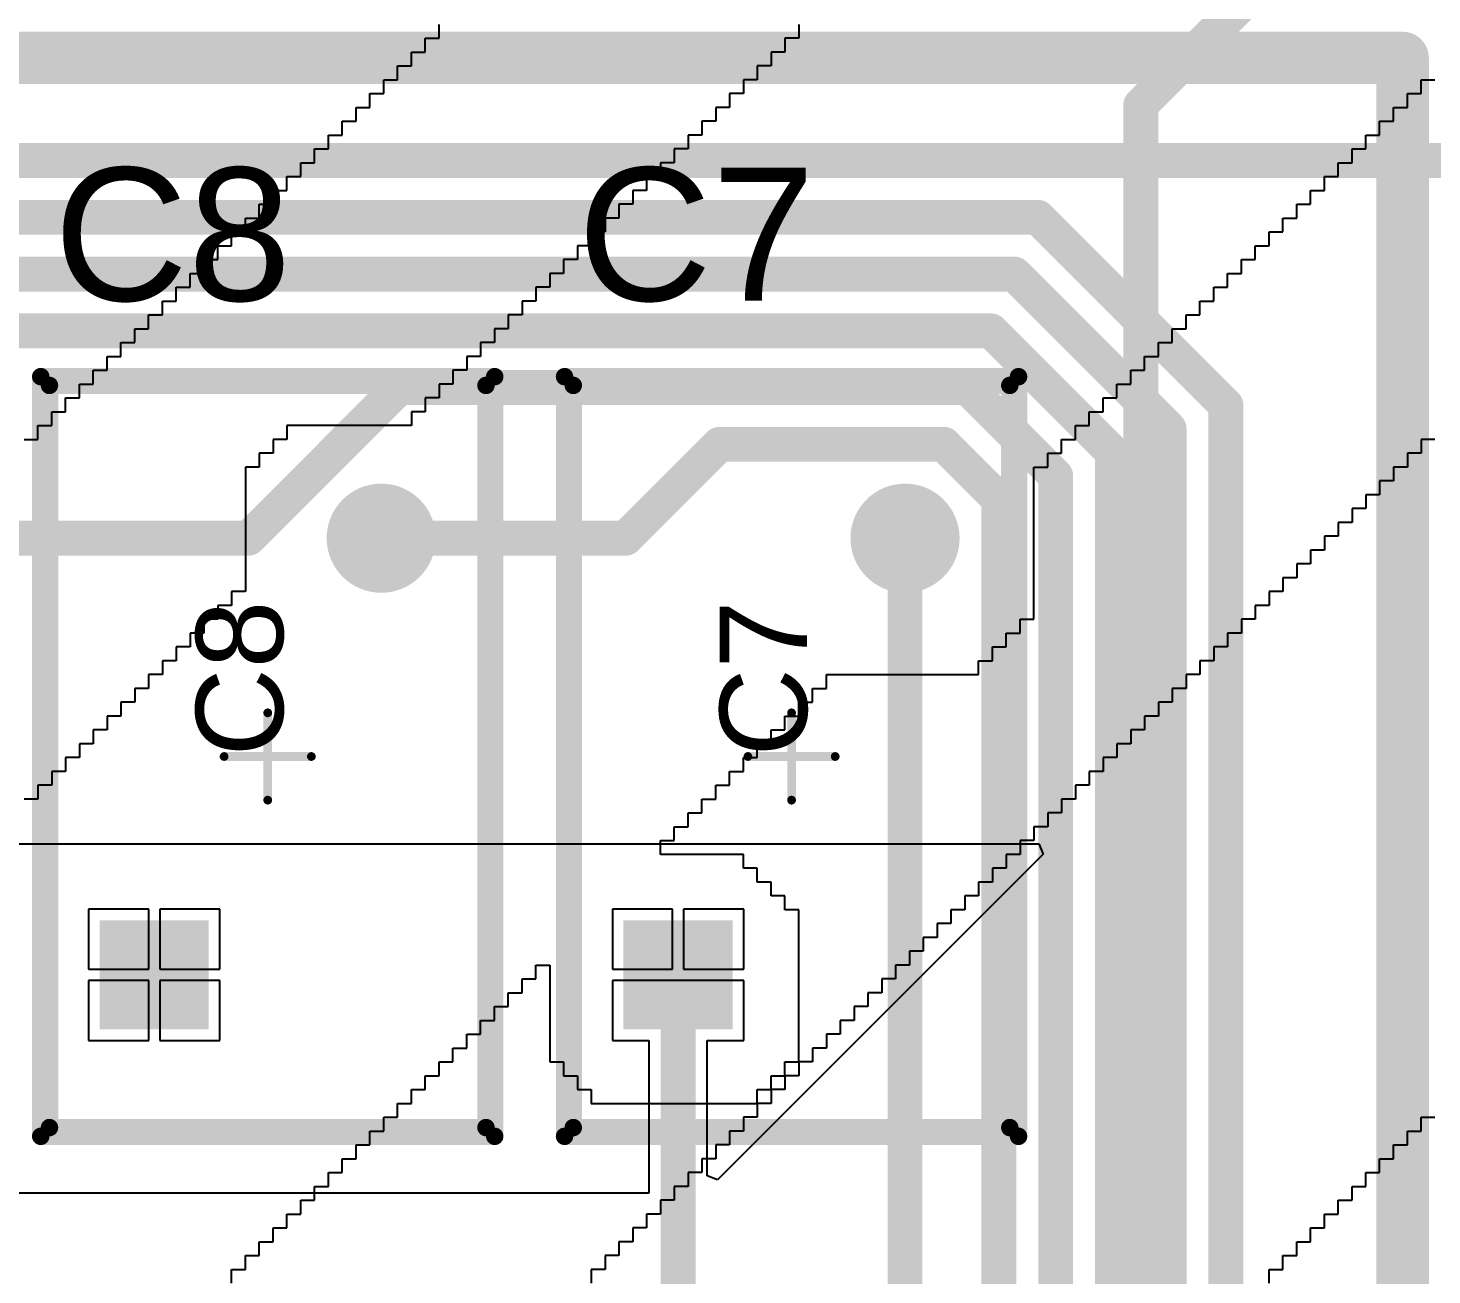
# Model space of a CAD drawing. Header units: inches. Extents: x 1.37 to 7.44, y 1.69 to 5.2.
# Drawn here: x 5.01 to 5.643, y 3.743 to 4.305 of the extents above; entities that cross this region are included whole.
import ezdxf

# ---------------------------------------------------------------- set-up
doc = ezdxf.new("R2010")
doc.units = ezdxf.units.IN
doc.header["$MEASUREMENT"] = 0
for name, color, linetype in [('Bottom Layer', 5, 'Continuous'), ('Bottom Overlay', 54, 'Continuous'), ('Bottom Solder', 6, 'Continuous'), ('Multi-Layer', 9, 'Continuous'), ('Pad Holes', 156, 'Continuous'), ('Top 3D Body', 56, 'Continuous'), ('Top Assembly', 56, 'Continuous'), ('Top Component Center', 56, 'Continuous'), ('Top Courtyard', 56, 'Continuous'), ('Top Layer', 1, 'Continuous'), ('Top Overlay', 2, 'Continuous'), ('Top Solder', 216, 'Continuous')]:
    doc.layers.add(name, color=color, linetype=linetype)
doc.styles.add('Arial', font='', dxfattribs={"height": 0.2})
doc.styles.get('Arial').set_extended_font_data('Arial')

# ---------------------------------------------------------------- blocks, each defined once
blk = doc.blocks.new('FP_F471K33Y5RP6UK5R_MFG_59')
at = {"layer": 'Bottom Layer'}
blk.add_hatch(color=5, dxfattribs=at).paths.add_polyline_path([(-0.12303, 0.07579), (-0.07382, 0.07579), (-0.07382, 0.02657), (-0.12303, 0.02657)])
h = blk.add_hatch(color=5, dxfattribs=at)
edge = h.paths.add_edge_path()
edge.add_arc((0.09843, -0.05118), 0.02461, 0, 360)
at = {"layer": 'Bottom Solder'}
blk.add_hatch(color=6, dxfattribs=at).paths.add_polyline_path([(-0.12303, 0.07579), (-0.07382, 0.07579), (-0.07382, 0.02657), (-0.12303, 0.02657)])
h = blk.add_hatch(color=6, dxfattribs=at)
edge = h.paths.add_edge_path()
edge.add_arc((0.09843, -0.05118), 0.02461, 0, 360)
at = {"layer": 'Multi-Layer'}
blk.add_hatch(color=9, dxfattribs=at).paths.add_polyline_path([(-0.12303, 0.07579), (-0.07382, 0.07579), (-0.07382, 0.02657), (-0.12303, 0.02657)])
h = blk.add_hatch(color=9, dxfattribs=at)
edge = h.paths.add_edge_path()
edge.add_arc((0.09843, -0.05118), 0.02461, 0, 360)
at = {"layer": 'Pad Holes'}
h = blk.add_hatch(color=7, dxfattribs=at)
edge = h.paths.add_edge_path()
edge.add_arc((-0.09843, 0.05118), 0.01476, 0, 360)
h = blk.add_hatch(color=7, dxfattribs=at)
edge = h.paths.add_edge_path()
edge.add_arc((0.09843, -0.05118), 0.01476, 0, 360)
at = {"layer": 'Top Layer'}
blk.add_hatch(color=1, dxfattribs=at).paths.add_polyline_path([(-0.12303, 0.07579), (-0.07382, 0.07579), (-0.07382, 0.02657), (-0.12303, 0.02657)])
h = blk.add_hatch(color=1, dxfattribs=at)
edge = h.paths.add_edge_path()
edge.add_arc((0.09843, -0.05118), 0.02461, 0, 360)
at = {"layer": 'Top Solder'}
blk.add_hatch(color=216, dxfattribs=at).paths.add_polyline_path([(-0.12303, 0.07579), (-0.07382, 0.07579), (-0.07382, 0.02657), (-0.12303, 0.02657)])
h = blk.add_hatch(color=216, dxfattribs=at)
edge = h.paths.add_edge_path()
edge.add_arc((0.09843, -0.05118), 0.02461, 0, 360)
at = {"layer": 'Top 3D Body'}
for points in [[(-0.16732, 0.09843, 0.00787, 0.00787, 0), (-0.16732, -0.09843, 0.00787, 0.00787, 0)], [(-0.16732, 0.09843, 0.00787, 0.00787, 0), (0.16732, 0.09843, 0.00787, 0.00787, 0)], [(0.16732, 0.09843, 0.00787, 0.00787, 0), (0.16732, -0.09843, 0.00787, 0.00787, 0)], [(-0.16732, -0.09843, 0.00787, 0.00787, 0), (0.16732, -0.09843, 0.00787, 0.00787, 0)]]:
    blk.add_lwpolyline(points, format="xyseb", dxfattribs=at)
for points in [[(-0.16929, 0.09843, 0.00394, 0.00394, 1), (-0.16535, 0.09843, 0.00394, 0.00394, 1)], [(-0.16929, 0.09843, 0.00394, 0.00394, 1), (-0.16535, 0.09843, 0.00394, 0.00394, 1)], [(0.16535, 0.09843, 0.00394, 0.00394, 1), (0.16929, 0.09843, 0.00394, 0.00394, 1)], [(0.16535, 0.09843, 0.00394, 0.00394, 1), (0.16929, 0.09843, 0.00394, 0.00394, 1)], [(-0.16929, -0.09843, 0.00394, 0.00394, 1), (-0.16535, -0.09843, 0.00394, 0.00394, 1)], [(-0.16929, -0.09843, 0.00394, 0.00394, 1), (-0.16535, -0.09843, 0.00394, 0.00394, 1)], [(0.16535, -0.09843, 0.00394, 0.00394, 1), (0.16929, -0.09843, 0.00394, 0.00394, 1)], [(0.16535, -0.09843, 0.00394, 0.00394, 1), (0.16929, -0.09843, 0.00394, 0.00394, 1)]]:
    blk.add_lwpolyline(points, format="xyseb", close=True, dxfattribs=at)
at = {"layer": 'Top Assembly'}
for points in [[(-0.17126, 0.10236, 0.00787, 0.00787, 0), (-0.17126, -0.10236, 0.00787, 0.00787, 0)], [(-0.17126, 0.10236, 0.00787, 0.00787, 0), (0.17126, 0.10236, 0.00787, 0.00787, 0)], [(0.17126, 0.10236, 0.00787, 0.00787, 0), (0.17126, -0.10236, 0.00787, 0.00787, 0)], [(-0.17126, -0.10236, 0.00787, 0.00787, 0), (0.17126, -0.10236, 0.00787, 0.00787, 0)]]:
    blk.add_lwpolyline(points, format="xyseb", dxfattribs=at)
for points in [[(-0.17323, 0.10236, 0.00394, 0.00394, 1), (-0.16929, 0.10236, 0.00394, 0.00394, 1)], [(-0.17323, 0.10236, 0.00394, 0.00394, 1), (-0.16929, 0.10236, 0.00394, 0.00394, 1)], [(0.16929, 0.10236, 0.00394, 0.00394, 1), (0.17323, 0.10236, 0.00394, 0.00394, 1)], [(0.16929, 0.10236, 0.00394, 0.00394, 1), (0.17323, 0.10236, 0.00394, 0.00394, 1)], [(-0.17323, -0.10236, 0.00394, 0.00394, 1), (-0.16929, -0.10236, 0.00394, 0.00394, 1)], [(-0.17323, -0.10236, 0.00394, 0.00394, 1), (-0.16929, -0.10236, 0.00394, 0.00394, 1)], [(0.16929, -0.10236, 0.00394, 0.00394, 1), (0.17323, -0.10236, 0.00394, 0.00394, 1)], [(0.16929, -0.10236, 0.00394, 0.00394, 1), (0.17323, -0.10236, 0.00394, 0.00394, 1)]]:
    blk.add_lwpolyline(points, format="xyseb", close=True, dxfattribs=at)
at = {"layer": 'Top Component Center'}
for points in [[(0, 0.01969, 0.00394, 0.00394, 0), (0, -0.01969, 0.00394, 0.00394, 0)], [(-0.01969, 0, 0.00394, 0.00394, 0), (0.01969, 0, 0.00394, 0.00394, 0)]]:
    blk.add_lwpolyline(points, format="xyseb", dxfattribs=at)
for points in [[(-0.00098, 0.01969, 0.00197, 0.00197, 1), (0.00098, 0.01969, 0.00197, 0.00197, 1)], [(-0.02067, 0, 0.00197, 0.00197, 1), (-0.0187, 0, 0.00197, 0.00197, 1)], [(0.0187, 0, 0.00197, 0.00197, 1), (0.02067, 0, 0.00197, 0.00197, 1)], [(-0.00098, -0.01969, 0.00197, 0.00197, 1), (0.00098, -0.01969, 0.00197, 0.00197, 1)]]:
    blk.add_lwpolyline(points, format="xyseb", close=True, dxfattribs=at)
at = {"layer": 'Top Courtyard'}
for points in [[(-0.17126, 0.10236, 0.00787, 0.00787, 0), (-0.17126, -0.10236, 0.00787, 0.00787, 0)], [(-0.17126, 0.10236, 0.00787, 0.00787, 0), (0.17126, 0.10236, 0.00787, 0.00787, 0)], [(0.17126, 0.10236, 0.00787, 0.00787, 0), (0.17126, -0.10236, 0.00787, 0.00787, 0)], [(-0.17126, -0.10236, 0.00787, 0.00787, 0), (0.17126, -0.10236, 0.00787, 0.00787, 0)]]:
    blk.add_lwpolyline(points, format="xyseb", dxfattribs=at)
for points in [[(-0.17323, 0.10236, 0.00394, 0.00394, 1), (-0.16929, 0.10236, 0.00394, 0.00394, 1)], [(-0.17323, 0.10236, 0.00394, 0.00394, 1), (-0.16929, 0.10236, 0.00394, 0.00394, 1)], [(0.16929, 0.10236, 0.00394, 0.00394, 1), (0.17323, 0.10236, 0.00394, 0.00394, 1)], [(0.16929, 0.10236, 0.00394, 0.00394, 1), (0.17323, 0.10236, 0.00394, 0.00394, 1)], [(-0.17323, -0.10236, 0.00394, 0.00394, 1), (-0.16929, -0.10236, 0.00394, 0.00394, 1)], [(-0.17323, -0.10236, 0.00394, 0.00394, 1), (-0.16929, -0.10236, 0.00394, 0.00394, 1)], [(0.16929, -0.10236, 0.00394, 0.00394, 1), (0.17323, -0.10236, 0.00394, 0.00394, 1)], [(0.16929, -0.10236, 0.00394, 0.00394, 1), (0.17323, -0.10236, 0.00394, 0.00394, 1)]]:
    blk.add_lwpolyline(points, format="xyseb", close=True, dxfattribs=at)
at = {"layer": 'Top Overlay'}
for points in [[(-0.16732, 0.09843, 0.00787, 0.00787, 0), (-0.16732, -0.09843, 0.00787, 0.00787, 0)], [(-0.16732, 0.09843, 0.00787, 0.00787, 0), (0.16732, 0.09843, 0.00787, 0.00787, 0)], [(0.16732, 0.09843, 0.00787, 0.00787, 0), (0.16732, -0.09843, 0.00787, 0.00787, 0)], [(-0.16732, -0.09843, 0.00787, 0.00787, 0), (0.16732, -0.09843, 0.00787, 0.00787, 0)]]:
    blk.add_lwpolyline(points, format="xyseb", dxfattribs=at)
for points in [[(-0.16929, 0.09843, 0.00394, 0.00394, 1), (-0.16535, 0.09843, 0.00394, 0.00394, 1)], [(-0.16929, 0.09843, 0.00394, 0.00394, 1), (-0.16535, 0.09843, 0.00394, 0.00394, 1)], [(0.16535, 0.09843, 0.00394, 0.00394, 1), (0.16929, 0.09843, 0.00394, 0.00394, 1)], [(0.16535, 0.09843, 0.00394, 0.00394, 1), (0.16929, 0.09843, 0.00394, 0.00394, 1)], [(-0.16929, -0.09843, 0.00394, 0.00394, 1), (-0.16535, -0.09843, 0.00394, 0.00394, 1)], [(-0.16929, -0.09843, 0.00394, 0.00394, 1), (-0.16535, -0.09843, 0.00394, 0.00394, 1)], [(0.16535, -0.09843, 0.00394, 0.00394, 1), (0.16929, -0.09843, 0.00394, 0.00394, 1)], [(0.16535, -0.09843, 0.00394, 0.00394, 1), (0.16929, -0.09843, 0.00394, 0.00394, 1)]]:
    blk.add_lwpolyline(points, format="xyseb", close=True, dxfattribs=at)
at = {"layer": 'Top Assembly', "style": 'Arial'}
blk.add_text('C8', height=0.03937, dxfattribs=at).set_placement((0, -0.00697))
blk = doc.blocks.new('FP_F471K33Y5RP6UK5R_MFG_60')
at = {"layer": 'Bottom Layer'}
blk.add_hatch(color=5, dxfattribs=at).paths.add_polyline_path([(-0.12303, 0.07579), (-0.07382, 0.07579), (-0.07382, 0.02657), (-0.12303, 0.02657)])
h = blk.add_hatch(color=5, dxfattribs=at)
edge = h.paths.add_edge_path()
edge.add_arc((0.09843, -0.05118), 0.02461, 0, 360)
at = {"layer": 'Bottom Solder'}
blk.add_hatch(color=6, dxfattribs=at).paths.add_polyline_path([(-0.12303, 0.07579), (-0.07382, 0.07579), (-0.07382, 0.02657), (-0.12303, 0.02657)])
h = blk.add_hatch(color=6, dxfattribs=at)
edge = h.paths.add_edge_path()
edge.add_arc((0.09843, -0.05118), 0.02461, 0, 360)
at = {"layer": 'Multi-Layer'}
blk.add_hatch(color=9, dxfattribs=at).paths.add_polyline_path([(-0.12303, 0.07579), (-0.07382, 0.07579), (-0.07382, 0.02657), (-0.12303, 0.02657)])
h = blk.add_hatch(color=9, dxfattribs=at)
edge = h.paths.add_edge_path()
edge.add_arc((0.09843, -0.05118), 0.02461, 0, 360)
at = {"layer": 'Pad Holes'}
h = blk.add_hatch(color=7, dxfattribs=at)
edge = h.paths.add_edge_path()
edge.add_arc((-0.09843, 0.05118), 0.01476, 0, 360)
h = blk.add_hatch(color=7, dxfattribs=at)
edge = h.paths.add_edge_path()
edge.add_arc((0.09843, -0.05118), 0.01476, 0, 360)
at = {"layer": 'Top Layer'}
blk.add_hatch(color=1, dxfattribs=at).paths.add_polyline_path([(-0.12303, 0.07579), (-0.07382, 0.07579), (-0.07382, 0.02657), (-0.12303, 0.02657)])
h = blk.add_hatch(color=1, dxfattribs=at)
edge = h.paths.add_edge_path()
edge.add_arc((0.09843, -0.05118), 0.02461, 0, 360)
at = {"layer": 'Top Solder'}
blk.add_hatch(color=216, dxfattribs=at).paths.add_polyline_path([(-0.12303, 0.07579), (-0.07382, 0.07579), (-0.07382, 0.02657), (-0.12303, 0.02657)])
h = blk.add_hatch(color=216, dxfattribs=at)
edge = h.paths.add_edge_path()
edge.add_arc((0.09843, -0.05118), 0.02461, 0, 360)
at = {"layer": 'Top 3D Body'}
for points in [[(-0.16732, 0.09843, 0.00787, 0.00787, 0), (-0.16732, -0.09843, 0.00787, 0.00787, 0)], [(-0.16732, 0.09843, 0.00787, 0.00787, 0), (0.16732, 0.09843, 0.00787, 0.00787, 0)], [(0.16732, 0.09843, 0.00787, 0.00787, 0), (0.16732, -0.09843, 0.00787, 0.00787, 0)], [(-0.16732, -0.09843, 0.00787, 0.00787, 0), (0.16732, -0.09843, 0.00787, 0.00787, 0)]]:
    blk.add_lwpolyline(points, format="xyseb", dxfattribs=at)
for points in [[(-0.16929, 0.09843, 0.00394, 0.00394, 1), (-0.16535, 0.09843, 0.00394, 0.00394, 1)], [(-0.16929, 0.09843, 0.00394, 0.00394, 1), (-0.16535, 0.09843, 0.00394, 0.00394, 1)], [(0.16535, 0.09843, 0.00394, 0.00394, 1), (0.16929, 0.09843, 0.00394, 0.00394, 1)], [(0.16535, 0.09843, 0.00394, 0.00394, 1), (0.16929, 0.09843, 0.00394, 0.00394, 1)], [(-0.16929, -0.09843, 0.00394, 0.00394, 1), (-0.16535, -0.09843, 0.00394, 0.00394, 1)], [(-0.16929, -0.09843, 0.00394, 0.00394, 1), (-0.16535, -0.09843, 0.00394, 0.00394, 1)], [(0.16535, -0.09843, 0.00394, 0.00394, 1), (0.16929, -0.09843, 0.00394, 0.00394, 1)], [(0.16535, -0.09843, 0.00394, 0.00394, 1), (0.16929, -0.09843, 0.00394, 0.00394, 1)]]:
    blk.add_lwpolyline(points, format="xyseb", close=True, dxfattribs=at)
at = {"layer": 'Top Assembly'}
for points in [[(-0.17126, 0.10236, 0.00787, 0.00787, 0), (-0.17126, -0.10236, 0.00787, 0.00787, 0)], [(-0.17126, 0.10236, 0.00787, 0.00787, 0), (0.17126, 0.10236, 0.00787, 0.00787, 0)], [(0.17126, 0.10236, 0.00787, 0.00787, 0), (0.17126, -0.10236, 0.00787, 0.00787, 0)], [(-0.17126, -0.10236, 0.00787, 0.00787, 0), (0.17126, -0.10236, 0.00787, 0.00787, 0)]]:
    blk.add_lwpolyline(points, format="xyseb", dxfattribs=at)
for points in [[(-0.17323, 0.10236, 0.00394, 0.00394, 1), (-0.16929, 0.10236, 0.00394, 0.00394, 1)], [(-0.17323, 0.10236, 0.00394, 0.00394, 1), (-0.16929, 0.10236, 0.00394, 0.00394, 1)], [(0.16929, 0.10236, 0.00394, 0.00394, 1), (0.17323, 0.10236, 0.00394, 0.00394, 1)], [(0.16929, 0.10236, 0.00394, 0.00394, 1), (0.17323, 0.10236, 0.00394, 0.00394, 1)], [(-0.17323, -0.10236, 0.00394, 0.00394, 1), (-0.16929, -0.10236, 0.00394, 0.00394, 1)], [(-0.17323, -0.10236, 0.00394, 0.00394, 1), (-0.16929, -0.10236, 0.00394, 0.00394, 1)], [(0.16929, -0.10236, 0.00394, 0.00394, 1), (0.17323, -0.10236, 0.00394, 0.00394, 1)], [(0.16929, -0.10236, 0.00394, 0.00394, 1), (0.17323, -0.10236, 0.00394, 0.00394, 1)]]:
    blk.add_lwpolyline(points, format="xyseb", close=True, dxfattribs=at)
at = {"layer": 'Top Component Center'}
for points in [[(0, 0.01969, 0.00394, 0.00394, 0), (0, -0.01969, 0.00394, 0.00394, 0)], [(-0.01969, 0, 0.00394, 0.00394, 0), (0.01969, 0, 0.00394, 0.00394, 0)]]:
    blk.add_lwpolyline(points, format="xyseb", dxfattribs=at)
for points in [[(-0.00098, 0.01969, 0.00197, 0.00197, 1), (0.00098, 0.01969, 0.00197, 0.00197, 1)], [(-0.02067, 0, 0.00197, 0.00197, 1), (-0.0187, 0, 0.00197, 0.00197, 1)], [(0.0187, 0, 0.00197, 0.00197, 1), (0.02067, 0, 0.00197, 0.00197, 1)], [(-0.00098, -0.01969, 0.00197, 0.00197, 1), (0.00098, -0.01969, 0.00197, 0.00197, 1)]]:
    blk.add_lwpolyline(points, format="xyseb", close=True, dxfattribs=at)
at = {"layer": 'Top Courtyard'}
for points in [[(-0.17126, 0.10236, 0.00787, 0.00787, 0), (-0.17126, -0.10236, 0.00787, 0.00787, 0)], [(-0.17126, 0.10236, 0.00787, 0.00787, 0), (0.17126, 0.10236, 0.00787, 0.00787, 0)], [(0.17126, 0.10236, 0.00787, 0.00787, 0), (0.17126, -0.10236, 0.00787, 0.00787, 0)], [(-0.17126, -0.10236, 0.00787, 0.00787, 0), (0.17126, -0.10236, 0.00787, 0.00787, 0)]]:
    blk.add_lwpolyline(points, format="xyseb", dxfattribs=at)
for points in [[(-0.17323, 0.10236, 0.00394, 0.00394, 1), (-0.16929, 0.10236, 0.00394, 0.00394, 1)], [(-0.17323, 0.10236, 0.00394, 0.00394, 1), (-0.16929, 0.10236, 0.00394, 0.00394, 1)], [(0.16929, 0.10236, 0.00394, 0.00394, 1), (0.17323, 0.10236, 0.00394, 0.00394, 1)], [(0.16929, 0.10236, 0.00394, 0.00394, 1), (0.17323, 0.10236, 0.00394, 0.00394, 1)], [(-0.17323, -0.10236, 0.00394, 0.00394, 1), (-0.16929, -0.10236, 0.00394, 0.00394, 1)], [(-0.17323, -0.10236, 0.00394, 0.00394, 1), (-0.16929, -0.10236, 0.00394, 0.00394, 1)], [(0.16929, -0.10236, 0.00394, 0.00394, 1), (0.17323, -0.10236, 0.00394, 0.00394, 1)], [(0.16929, -0.10236, 0.00394, 0.00394, 1), (0.17323, -0.10236, 0.00394, 0.00394, 1)]]:
    blk.add_lwpolyline(points, format="xyseb", close=True, dxfattribs=at)
at = {"layer": 'Top Overlay'}
for points in [[(-0.16732, 0.09843, 0.00787, 0.00787, 0), (-0.16732, -0.09843, 0.00787, 0.00787, 0)], [(-0.16732, 0.09843, 0.00787, 0.00787, 0), (0.16732, 0.09843, 0.00787, 0.00787, 0)], [(0.16732, 0.09843, 0.00787, 0.00787, 0), (0.16732, -0.09843, 0.00787, 0.00787, 0)], [(-0.16732, -0.09843, 0.00787, 0.00787, 0), (0.16732, -0.09843, 0.00787, 0.00787, 0)]]:
    blk.add_lwpolyline(points, format="xyseb", dxfattribs=at)
for points in [[(-0.16929, 0.09843, 0.00394, 0.00394, 1), (-0.16535, 0.09843, 0.00394, 0.00394, 1)], [(-0.16929, 0.09843, 0.00394, 0.00394, 1), (-0.16535, 0.09843, 0.00394, 0.00394, 1)], [(0.16535, 0.09843, 0.00394, 0.00394, 1), (0.16929, 0.09843, 0.00394, 0.00394, 1)], [(0.16535, 0.09843, 0.00394, 0.00394, 1), (0.16929, 0.09843, 0.00394, 0.00394, 1)], [(-0.16929, -0.09843, 0.00394, 0.00394, 1), (-0.16535, -0.09843, 0.00394, 0.00394, 1)], [(-0.16929, -0.09843, 0.00394, 0.00394, 1), (-0.16535, -0.09843, 0.00394, 0.00394, 1)], [(0.16535, -0.09843, 0.00394, 0.00394, 1), (0.16929, -0.09843, 0.00394, 0.00394, 1)], [(0.16535, -0.09843, 0.00394, 0.00394, 1), (0.16929, -0.09843, 0.00394, 0.00394, 1)]]:
    blk.add_lwpolyline(points, format="xyseb", close=True, dxfattribs=at)
at = {"layer": 'Top Assembly', "style": 'Arial'}
blk.add_text('C7', height=0.03937, dxfattribs=at).set_placement((0, -0.00697))

msp = doc.modelspace()

# ---------------------------------------------------------------- linework, layer by layer
at = {"layer": 'Bottom Layer'}
for points in [[(4.54508, 4.24508, 0.01575, 0.01575, 0), (5.83366, 4.24508, 0.01575, 0.01575, 0)], [(4.54546, 4.21949, 0.01575, 0.01575, 0), (5.46544, 4.21949, 0.01575, 0.01575, 0)], [(5.46544, 4.21949, 0.01575, 0.01575, 0), (5.5502, 4.13473, 0.01575, 0.01575, 0)], [(4.75609, 4.1939, 0.01575, 0.01575, 0), (5.45484, 4.1939, 0.01575, 0.01575, 0)], [(5.45484, 4.1939, 0.01575, 0.01575, 0), (5.52461, 4.12413, 0.01575, 0.01575, 0)], [(4.96672, 4.16831, 0.01575, 0.01575, 0), (5.44424, 4.16831, 0.01575, 0.01575, 0)], [(5.44424, 4.16831, 0.01575, 0.01575, 0), (5.49902, 4.11353, 0.01575, 0.01575, 0)], [(5.10944, 4.0748, 0.01575, 0.01575, 0), (5.17735, 4.14272, 0.01575, 0.01575, 0)], [(5.17735, 4.14272, 0.01575, 0.01575, 0), (5.43364, 4.14272, 0.01575, 0.01575, 0)], [(5.43364, 4.14272, 0.01575, 0.01575, 0), (5.47343, 4.10293, 0.01575, 0.01575, 0)], [(5.5502, 3.26673, 0.01575, 0.01575, 0), (5.5502, 4.13473, 0.01575, 0.01575, 0)], [(5.52461, 3.33957, 0.01575, 0.01575, 0), (5.52461, 4.12413, 0.01575, 0.01575, 0)], [(5.27953, 4.0748, 0.01575, 0.01575, 0), (5.32186, 4.11713, 0.01575, 0.01575, 0)], [(5.32186, 4.11713, 0.01575, 0.01575, 0), (5.42304, 4.11713, 0.01575, 0.01575, 0)], [(5.42304, 4.11713, 0.01575, 0.01575, 0), (5.44783, 4.09233, 0.01575, 0.01575, 0)], [(5.49902, 3.4124, 0.01575, 0.01575, 0), (5.49902, 4.11353, 0.01575, 0.01575, 0)], [(5.47343, 3.46555, 0.01575, 0.01575, 0), (5.47343, 4.10293, 0.01575, 0.01575, 0)], [(5.44783, 3.49486, 0.01575, 0.01575, 0), (5.44783, 4.09233, 0.01575, 0.01575, 0)], [(4.93307, 4.0748, 0.01575, 0.01575, 0), (5.10944, 4.0748, 0.01575, 0.01575, 0)], [(5.16929, 4.0748, 0.01575, 0.01575, 0), (5.27953, 4.0748, 0.01575, 0.01575, 0)], [(5.40551, 3.48872, 0.01575, 0.01575, 0), (5.40551, 4.0748, 0.01575, 0.01575, 0)]]:
    msp.add_lwpolyline(points, format="xyseb", dxfattribs=at)
for points in [[(5.4615, 4.21949, 0.00787, 0.00787, 1), (5.46938, 4.21949, 0.00787, 0.00787, 1)], [(5.4615, 4.21949, 0.00787, 0.00787, 1), (5.46938, 4.21949, 0.00787, 0.00787, 1)], [(5.45091, 4.1939, 0.00787, 0.00787, 1), (5.45878, 4.1939, 0.00787, 0.00787, 1)], [(5.45091, 4.1939, 0.00787, 0.00787, 1), (5.45878, 4.1939, 0.00787, 0.00787, 1)], [(5.44031, 4.16831, 0.00787, 0.00787, 1), (5.44818, 4.16831, 0.00787, 0.00787, 1)], [(5.44031, 4.16831, 0.00787, 0.00787, 1), (5.44818, 4.16831, 0.00787, 0.00787, 1)], [(5.17341, 4.14272, 0.00787, 0.00787, 1), (5.18129, 4.14272, 0.00787, 0.00787, 1)], [(5.17341, 4.14272, 0.00787, 0.00787, 1), (5.18129, 4.14272, 0.00787, 0.00787, 1)], [(5.42971, 4.14272, 0.00787, 0.00787, 1), (5.43758, 4.14272, 0.00787, 0.00787, 1)], [(5.42971, 4.14272, 0.00787, 0.00787, 1), (5.43758, 4.14272, 0.00787, 0.00787, 1)], [(5.54626, 4.13473, 0.00787, 0.00787, 1), (5.55413, 4.13473, 0.00787, 0.00787, 1)], [(5.54626, 4.13473, 0.00787, 0.00787, 1), (5.55413, 4.13473, 0.00787, 0.00787, 1)], [(5.52067, 4.12413, 0.00787, 0.00787, 1), (5.52854, 4.12413, 0.00787, 0.00787, 1)], [(5.52067, 4.12413, 0.00787, 0.00787, 1), (5.52854, 4.12413, 0.00787, 0.00787, 1)], [(5.31792, 4.11713, 0.00787, 0.00787, 1), (5.32579, 4.11713, 0.00787, 0.00787, 1)], [(5.31792, 4.11713, 0.00787, 0.00787, 1), (5.32579, 4.11713, 0.00787, 0.00787, 1)], [(5.41911, 4.11713, 0.00787, 0.00787, 1), (5.42698, 4.11713, 0.00787, 0.00787, 1)], [(5.41911, 4.11713, 0.00787, 0.00787, 1), (5.42698, 4.11713, 0.00787, 0.00787, 1)], [(5.49508, 4.11353, 0.00787, 0.00787, 1), (5.50295, 4.11353, 0.00787, 0.00787, 1)], [(5.49508, 4.11353, 0.00787, 0.00787, 1), (5.50295, 4.11353, 0.00787, 0.00787, 1)], [(5.46949, 4.10293, 0.00787, 0.00787, 1), (5.47736, 4.10293, 0.00787, 0.00787, 1)], [(5.46949, 4.10293, 0.00787, 0.00787, 1), (5.47736, 4.10293, 0.00787, 0.00787, 1)], [(5.4439, 4.09233, 0.00787, 0.00787, 1), (5.45177, 4.09233, 0.00787, 0.00787, 1)], [(5.4439, 4.09233, 0.00787, 0.00787, 1), (5.45177, 4.09233, 0.00787, 0.00787, 1)], [(5.1055, 4.0748, 0.00787, 0.00787, 1), (5.11337, 4.0748, 0.00787, 0.00787, 1)], [(5.1055, 4.0748, 0.00787, 0.00787, 1), (5.11337, 4.0748, 0.00787, 0.00787, 1)], [(5.16535, 4.0748, 0.00787, 0.00787, 1), (5.17323, 4.0748, 0.00787, 0.00787, 1)], [(5.2756, 4.0748, 0.00787, 0.00787, 1), (5.28347, 4.0748, 0.00787, 0.00787, 1)], [(5.2756, 4.0748, 0.00787, 0.00787, 1), (5.28347, 4.0748, 0.00787, 0.00787, 1)], [(5.40157, 4.0748, 0.00787, 0.00787, 1), (5.40945, 4.0748, 0.00787, 0.00787, 1)]]:
    msp.add_lwpolyline(points, format="xyseb", close=True, dxfattribs=at)
at = {"layer": 'Bottom Overlay'}
for p, q in [((5.19539, 4.30025), (5.19539, 4.30649)), ((5.35757, 4.30649), (5.35757, 4.30025)), ((5.18915, 4.29401), (5.18915, 4.30025)), ((5.18915, 4.30025), (5.19539, 4.30025)), ((5.35757, 4.30025), (5.35133, 4.30025)), ((5.35133, 4.30025), (5.35133, 4.29401)), ((5.18292, 4.28777), (5.18292, 4.29401)), ((5.18292, 4.29401), (5.18915, 4.29401)), ((5.35133, 4.29401), (5.3451, 4.29401)), ((5.3451, 4.29401), (5.3451, 4.28777)), ((5.17668, 4.28154), (5.17668, 4.28777)), ((5.17668, 4.28777), (5.18292, 4.28777)), ((5.3451, 4.28777), (5.33886, 4.28777)), ((5.33886, 4.28777), (5.33886, 4.28154)), ((5.17044, 4.2753), (5.17044, 4.28154)), ((5.17044, 4.28154), (5.17668, 4.28154)), ((5.33886, 4.28154), (5.33262, 4.28154)), ((5.33262, 4.28154), (5.33262, 4.2753)), ((5.63827, 4.2753), (5.63827, 4.28154)), ((5.63827, 4.28154), (5.6445, 4.28154)), ((5.1642, 4.26906), (5.1642, 4.2753)), ((5.1642, 4.2753), (5.17044, 4.2753)), ((5.33262, 4.2753), (5.32638, 4.2753)), ((5.32638, 4.2753), (5.32638, 4.26906)), ((5.63203, 4.26906), (5.63203, 4.2753)), ((5.63203, 4.2753), (5.63827, 4.2753)), ((5.15797, 4.26282), (5.15797, 4.26906)), ((5.15797, 4.26906), (5.1642, 4.26906)), ((5.32638, 4.26906), (5.32015, 4.26906)), ((5.32015, 4.26906), (5.32015, 4.26282)), ((5.62579, 4.26282), (5.62579, 4.26906)), ((5.62579, 4.26906), (5.63203, 4.26906)), ((5.15173, 4.25659), (5.15173, 4.26282)), ((5.15173, 4.26282), (5.15797, 4.26282)), ((5.32015, 4.26282), (5.31391, 4.26282)), ((5.31391, 4.26282), (5.31391, 4.25659)), ((5.61955, 4.25659), (5.61955, 4.26282)), ((5.61955, 4.26282), (5.62579, 4.26282)), ((5.14549, 4.25035), (5.14549, 4.25659)), ((5.14549, 4.25659), (5.15173, 4.25659)), ((5.31391, 4.25659), (5.30767, 4.25659)), ((5.30767, 4.25659), (5.30767, 4.25035)), ((5.61331, 4.25035), (5.61331, 4.25659)), ((5.61331, 4.25659), (5.61955, 4.25659)), ((5.13925, 4.24411), (5.13925, 4.25035)), ((5.13925, 4.25035), (5.14549, 4.25035)), ((5.30767, 4.25035), (5.30143, 4.25035)), ((5.30143, 4.25035), (5.30143, 4.24411)), ((5.60708, 4.24411), (5.60708, 4.25035)), ((5.60708, 4.25035), (5.61331, 4.25035)), ((5.13302, 4.23787), (5.13302, 4.24411)), ((5.13302, 4.24411), (5.13925, 4.24411)), ((5.30143, 4.24411), (5.29519, 4.24411)), ((5.29519, 4.24411), (5.29519, 4.23787)), ((5.60084, 4.23787), (5.60084, 4.24411)), ((5.60084, 4.24411), (5.60708, 4.24411)), ((5.12678, 4.23164), (5.12678, 4.23787)), ((5.12678, 4.23787), (5.13302, 4.23787)), ((5.29519, 4.23787), (5.28896, 4.23787)), ((5.28896, 4.23787), (5.28896, 4.23164)), ((5.5946, 4.23164), (5.5946, 4.23787)), ((5.5946, 4.23787), (5.60084, 4.23787)), ((5.12054, 4.2254), (5.12054, 4.23164)), ((5.12054, 4.23164), (5.12678, 4.23164)), ((5.28896, 4.23164), (5.28272, 4.23164)), ((5.28272, 4.23164), (5.28272, 4.2254)), ((5.58836, 4.2254), (5.58836, 4.23164)), ((5.58836, 4.23164), (5.5946, 4.23164)), ((5.1143, 4.21916), (5.1143, 4.2254)), ((5.1143, 4.2254), (5.12054, 4.2254)), ((5.28272, 4.2254), (5.27648, 4.2254)), ((5.27648, 4.2254), (5.27648, 4.21916)), ((5.58213, 4.21916), (5.58213, 4.2254)), ((5.58213, 4.2254), (5.58836, 4.2254)), ((5.10807, 4.21292), (5.10807, 4.21916)), ((5.10807, 4.21916), (5.1143, 4.21916)), ((5.27648, 4.21916), (5.27024, 4.21916)), ((5.27024, 4.21916), (5.27024, 4.21292)), ((5.57589, 4.21292), (5.57589, 4.21916)), ((5.57589, 4.21916), (5.58213, 4.21916)), ((5.10183, 4.20668), (5.10183, 4.21292)), ((5.10183, 4.21292), (5.10807, 4.21292)), ((5.27024, 4.21292), (5.26401, 4.21292)), ((5.26401, 4.21292), (5.26401, 4.20668)), ((5.56965, 4.20668), (5.56965, 4.21292)), ((5.56965, 4.21292), (5.57589, 4.21292)), ((5.09559, 4.20045), (5.09559, 4.20668)), ((5.09559, 4.20668), (5.10183, 4.20668)), ((5.26401, 4.20668), (5.25777, 4.20668)), ((5.25777, 4.20668), (5.25777, 4.20045)), ((5.56341, 4.20045), (5.56341, 4.20668)), ((5.56341, 4.20668), (5.56965, 4.20668)), ((5.08935, 4.19421), (5.08935, 4.20045)), ((5.08935, 4.20045), (5.09559, 4.20045)), ((5.25777, 4.20045), (5.25153, 4.20045)), ((5.25153, 4.20045), (5.25153, 4.19421)), ((5.55718, 4.19421), (5.55718, 4.20045)), ((5.55718, 4.20045), (5.56341, 4.20045)), ((5.08311, 4.18797), (5.08311, 4.19421)), ((5.08311, 4.19421), (5.08935, 4.19421)), ((5.25153, 4.19421), (5.24529, 4.19421)), ((5.24529, 4.19421), (5.24529, 4.18797)), ((5.55094, 4.18797), (5.55094, 4.19421)), ((5.55094, 4.19421), (5.55718, 4.19421)), ((5.07688, 4.18173), (5.07688, 4.18797)), ((5.07688, 4.18797), (5.08311, 4.18797)), ((5.24529, 4.18797), (5.23906, 4.18797)), ((5.23906, 4.18797), (5.23906, 4.18173)), ((5.5447, 4.18173), (5.5447, 4.18797)), ((5.5447, 4.18797), (5.55094, 4.18797)), ((5.07064, 4.1755), (5.07064, 4.18173)), ((5.07064, 4.18173), (5.07688, 4.18173)), ((5.23906, 4.18173), (5.23282, 4.18173)), ((5.23282, 4.18173), (5.23282, 4.1755)), ((5.53846, 4.1755), (5.53846, 4.18173)), ((5.53846, 4.18173), (5.5447, 4.18173)), ((5.0644, 4.16926), (5.0644, 4.1755)), ((5.0644, 4.1755), (5.07064, 4.1755)), ((5.23282, 4.1755), (5.22658, 4.1755)), ((5.22658, 4.1755), (5.22658, 4.16926)), ((5.53223, 4.16926), (5.53223, 4.1755)), ((5.53223, 4.1755), (5.53846, 4.1755)), ((5.05816, 4.16302), (5.05816, 4.16926)), ((5.05816, 4.16926), (5.0644, 4.16926)), ((5.22658, 4.16926), (5.22034, 4.16926)), ((5.22034, 4.16926), (5.22034, 4.16302)), ((5.52599, 4.16302), (5.52599, 4.16926)), ((5.52599, 4.16926), (5.53223, 4.16926)), ((5.05193, 4.15678), (5.05193, 4.16302)), ((5.05193, 4.16302), (5.05816, 4.16302)), ((5.22034, 4.16302), (5.21411, 4.16302)), ((5.21411, 4.16302), (5.21411, 4.15678)), ((5.51975, 4.15678), (5.51975, 4.16302)), ((5.51975, 4.16302), (5.52599, 4.16302)), ((5.04569, 4.15055), (5.04569, 4.15678)), ((5.04569, 4.15678), (5.05193, 4.15678)), ((5.21411, 4.15678), (5.20787, 4.15678)), ((5.20787, 4.15678), (5.20787, 4.15055)), ((5.51351, 4.15055), (5.51351, 4.15678)), ((5.51351, 4.15678), (5.51975, 4.15678)), ((5.03945, 4.14431), (5.03945, 4.15055)), ((5.03945, 4.15055), (5.04569, 4.15055)), ((5.20787, 4.15055), (5.20163, 4.15055)), ((5.20163, 4.15055), (5.20163, 4.14431)), ((5.50727, 4.14431), (5.50727, 4.15055)), ((5.50727, 4.15055), (5.51351, 4.15055)), ((5.03321, 4.13807), (5.03321, 4.14431)), ((5.03321, 4.14431), (5.03945, 4.14431)), ((5.20163, 4.14431), (5.19539, 4.14431)), ((5.19539, 4.14431), (5.19539, 4.13807)), ((5.50104, 4.13807), (5.50104, 4.14431)), ((5.50104, 4.14431), (5.50727, 4.14431)), ((5.02698, 4.13183), (5.02698, 4.13807)), ((5.02698, 4.13807), (5.03321, 4.13807)), ((5.19539, 4.13807), (5.18915, 4.13807)), ((5.18915, 4.13807), (5.18915, 4.13183)), ((5.4948, 4.13183), (5.4948, 4.13807)), ((5.4948, 4.13807), (5.50104, 4.13807)), ((5.02074, 4.1256), (5.02074, 4.13183)), ((5.02074, 4.13183), (5.02698, 4.13183)), ((5.18915, 4.13183), (5.18292, 4.13183)), ((5.18292, 4.13183), (5.18292, 4.1256)), ((5.48856, 4.1256), (5.48856, 4.13183)), ((5.48856, 4.13183), (5.4948, 4.13183)), ((5.0145, 4.11936), (5.0145, 4.1256)), ((5.0145, 4.1256), (5.02074, 4.1256)), ((5.18292, 4.1256), (5.12678, 4.1256)), ((5.12678, 4.1256), (5.12678, 4.11936)), ((5.48232, 4.11936), (5.48232, 4.1256)), ((5.48232, 4.1256), (5.48856, 4.1256)), ((5.00826, 4.11936), (5.0145, 4.11936)), ((5.12678, 4.11936), (5.12054, 4.11936)), ((5.12054, 4.11936), (5.12054, 4.11312)), ((5.47609, 4.11312), (5.47609, 4.11936)), ((5.47609, 4.11936), (5.48232, 4.11936)), ((5.6445, 4.11936), (5.63827, 4.11936)), ((5.63827, 4.11936), (5.63827, 4.11312)), ((5.12054, 4.11312), (5.1143, 4.11312)), ((5.1143, 4.11312), (5.1143, 4.10688)), ((5.46985, 4.10688), (5.46985, 4.11312)), ((5.46985, 4.11312), (5.47609, 4.11312)), ((5.63827, 4.11312), (5.63203, 4.11312)), ((5.63203, 4.11312), (5.63203, 4.10688)), ((5.1143, 4.10688), (5.10807, 4.10688)), ((5.10807, 4.10688), (5.10807, 4.05074)), ((5.46361, 4.03827), (5.46361, 4.10688)), ((5.46361, 4.10688), (5.46985, 4.10688)), ((5.63203, 4.10688), (5.62579, 4.10688)), ((5.62579, 4.10688), (5.62579, 4.10064)), ((5.62579, 4.10064), (5.61955, 4.10064)), ((5.61955, 4.10064), (5.61955, 4.09441)), ((5.61955, 4.09441), (5.61331, 4.09441)), ((5.61331, 4.09441), (5.61331, 4.08817)), ((5.61331, 4.08817), (5.60708, 4.08817)), ((5.60708, 4.08817), (5.60708, 4.08193)), ((5.60708, 4.08193), (5.60084, 4.08193)), ((5.60084, 4.08193), (5.60084, 4.07569)), ((5.60084, 4.07569), (5.5946, 4.07569)), ((5.5946, 4.07569), (5.5946, 4.06946)), ((5.5946, 4.06946), (5.58836, 4.06946)), ((5.58836, 4.06946), (5.58836, 4.06322)), ((5.58836, 4.06322), (5.58213, 4.06322)), ((5.58213, 4.06322), (5.58213, 4.05698)), ((5.58213, 4.05698), (5.57589, 4.05698)), ((5.57589, 4.05698), (5.57589, 4.05074)), ((5.10807, 4.05074), (5.10183, 4.05074)), ((5.10183, 4.05074), (5.10183, 4.04451)), ((5.57589, 4.05074), (5.56965, 4.05074)), ((5.56965, 4.05074), (5.56965, 4.04451)), ((5.10183, 4.04451), (5.09559, 4.04451)), ((5.09559, 4.04451), (5.09559, 4.03827)), ((5.56965, 4.04451), (5.56341, 4.04451)), ((5.56341, 4.04451), (5.56341, 4.03827)), ((5.09559, 4.03827), (5.08935, 4.03827)), ((5.08935, 4.03827), (5.08935, 4.03203)), ((5.45737, 4.03203), (5.45737, 4.03827)), ((5.45737, 4.03827), (5.46361, 4.03827)), ((5.56341, 4.03827), (5.55718, 4.03827)), ((5.55718, 4.03827), (5.55718, 4.03203)), ((5.08935, 4.03203), (5.08311, 4.03203)), ((5.08311, 4.03203), (5.08311, 4.02579)), ((5.45114, 4.02579), (5.45114, 4.03203)), ((5.45114, 4.03203), (5.45737, 4.03203)), ((5.55718, 4.03203), (5.55094, 4.03203)), ((5.55094, 4.03203), (5.55094, 4.02579)), ((5.08311, 4.02579), (5.07688, 4.02579)), ((5.07688, 4.02579), (5.07688, 4.01956)), ((5.4449, 4.01956), (5.4449, 4.02579)), ((5.4449, 4.02579), (5.45114, 4.02579)), ((5.55094, 4.02579), (5.5447, 4.02579)), ((5.5447, 4.02579), (5.5447, 4.01956)), ((5.07688, 4.01956), (5.07064, 4.01956)), ((5.07064, 4.01956), (5.07064, 4.01332)), ((5.43866, 4.01332), (5.43866, 4.01956)), ((5.43866, 4.01956), (5.4449, 4.01956)), ((5.5447, 4.01956), (5.53846, 4.01956)), ((5.53846, 4.01956), (5.53846, 4.01332)), ((5.07064, 4.01332), (5.0644, 4.01332)), ((5.0644, 4.01332), (5.0644, 4.00708)), ((5.37005, 4.00708), (5.37005, 4.01332)), ((5.37005, 4.01332), (5.43866, 4.01332)), ((5.53846, 4.01332), (5.53223, 4.01332)), ((5.53223, 4.01332), (5.53223, 4.00708)), ((5.0644, 4.00708), (5.05816, 4.00708)), ((5.05816, 4.00708), (5.05816, 4.00084)), ((5.36381, 4.00084), (5.36381, 4.00708)), ((5.36381, 4.00708), (5.37005, 4.00708)), ((5.53223, 4.00708), (5.52599, 4.00708)), ((5.52599, 4.00708), (5.52599, 4.00084)), ((5.05816, 4.00084), (5.05193, 4.00084)), ((5.05193, 4.00084), (5.05193, 3.9946)), ((5.35757, 3.9946), (5.35757, 4.00084)), ((5.35757, 4.00084), (5.36381, 4.00084)), ((5.52599, 4.00084), (5.51975, 4.00084)), ((5.51975, 4.00084), (5.51975, 3.9946)), ((5.05193, 3.9946), (5.04569, 3.9946)), ((5.04569, 3.9946), (5.04569, 3.98837)), ((5.35133, 3.98837), (5.35133, 3.9946)), ((5.35133, 3.9946), (5.35757, 3.9946)), ((5.51975, 3.9946), (5.51351, 3.9946)), ((5.51351, 3.9946), (5.51351, 3.98837)), ((5.03945, 3.98213), (5.03321, 3.98213)), ((5.03321, 3.98213), (5.03321, 3.97589)), ((5.04569, 3.98837), (5.03945, 3.98837)), ((5.03945, 3.98837), (5.03945, 3.98213)), ((5.33886, 3.97589), (5.33886, 3.98213)), ((5.33886, 3.98213), (5.3451, 3.98213)), ((5.3451, 3.98213), (5.3451, 3.98837)), ((5.3451, 3.98837), (5.35133, 3.98837)), ((5.50727, 3.98213), (5.50104, 3.98213)), ((5.50104, 3.98213), (5.50104, 3.97589)), ((5.51351, 3.98837), (5.50727, 3.98837)), ((5.50727, 3.98837), (5.50727, 3.98213)), ((5.03321, 3.97589), (5.02698, 3.97589)), ((5.02698, 3.97589), (5.02698, 3.96965)), ((5.33262, 3.96965), (5.33262, 3.97589)), ((5.33262, 3.97589), (5.33886, 3.97589)), ((5.50104, 3.97589), (5.4948, 3.97589)), ((5.4948, 3.97589), (5.4948, 3.96965)), ((5.02698, 3.96965), (5.02074, 3.96965)), ((5.02074, 3.96965), (5.02074, 3.96342)), ((5.32638, 3.96342), (5.32638, 3.96965)), ((5.32638, 3.96965), (5.33262, 3.96965)), ((5.4948, 3.96965), (5.48856, 3.96965)), ((5.48856, 3.96965), (5.48856, 3.96342)), ((5.02074, 3.96342), (5.0145, 3.96342)), ((5.0145, 3.96342), (5.0145, 3.95718)), ((5.32015, 3.95718), (5.32015, 3.96342)), ((5.32015, 3.96342), (5.32638, 3.96342)), ((5.48856, 3.96342), (5.48232, 3.96342)), ((5.48232, 3.96342), (5.48232, 3.95718)), ((5.0145, 3.95718), (5.00826, 3.95718)), ((5.31391, 3.95094), (5.31391, 3.95718)), ((5.31391, 3.95718), (5.32015, 3.95718)), ((5.48232, 3.95718), (5.47609, 3.95718)), ((5.47609, 3.95718), (5.47609, 3.95094)), ((5.30767, 3.9447), (5.30767, 3.95094)), ((5.30767, 3.95094), (5.31391, 3.95094)), ((5.47609, 3.95094), (5.46985, 3.95094)), ((5.46985, 3.95094), (5.46985, 3.9447)), ((5.30143, 3.93847), (5.30143, 3.9447)), ((5.30143, 3.9447), (5.30767, 3.9447)), ((5.46985, 3.9447), (5.46361, 3.9447)), ((5.46361, 3.9447), (5.46361, 3.93847)), ((5.29519, 3.93223), (5.29519, 3.93847)), ((5.29519, 3.93847), (5.30143, 3.93847)), ((5.46361, 3.93847), (5.45737, 3.93847)), ((5.45737, 3.93847), (5.45737, 3.93223)), ((5.33262, 3.93223), (5.29519, 3.93223)), ((5.33262, 3.92599), (5.33262, 3.93223)), ((5.45737, 3.93223), (5.45114, 3.93223)), ((5.45114, 3.93223), (5.45114, 3.92599)), ((5.33886, 3.92599), (5.33262, 3.92599)), ((5.33886, 3.91975), (5.33886, 3.92599)), ((5.45114, 3.92599), (5.4449, 3.92599)), ((5.4449, 3.92599), (5.4449, 3.91975)), ((5.3451, 3.91975), (5.33886, 3.91975)), ((5.3451, 3.91352), (5.3451, 3.91975)), ((5.4449, 3.91975), (5.43866, 3.91975)), ((5.43866, 3.91975), (5.43866, 3.91352)), ((5.35133, 3.91352), (5.3451, 3.91352)), ((5.35133, 3.90728), (5.35133, 3.91352)), ((5.43866, 3.91352), (5.43242, 3.91352)), ((5.43242, 3.91352), (5.43242, 3.90728)), ((5.35757, 3.90728), (5.35133, 3.90728)), ((5.35757, 3.83866), (5.35757, 3.90728)), ((5.43242, 3.90728), (5.42619, 3.90728)), ((5.42619, 3.90728), (5.42619, 3.90104)), ((5.42619, 3.90104), (5.41995, 3.90104)), ((5.41995, 3.90104), (5.41995, 3.8948)), ((5.41995, 3.8948), (5.41371, 3.8948)), ((5.41371, 3.8948), (5.41371, 3.88856)), ((5.41371, 3.88856), (5.40747, 3.88856)), ((5.40747, 3.88856), (5.40747, 3.88233)), ((5.23906, 3.87609), (5.23906, 3.88233)), ((5.23906, 3.88233), (5.24529, 3.88233)), ((5.24529, 3.88233), (5.24529, 3.83866)), ((5.40747, 3.88233), (5.40123, 3.88233)), ((5.40123, 3.88233), (5.40123, 3.87609)), ((5.23282, 3.86985), (5.23282, 3.87609)), ((5.23282, 3.87609), (5.23906, 3.87609)), ((5.40123, 3.87609), (5.395, 3.87609)), ((5.395, 3.87609), (5.395, 3.86985)), ((5.22658, 3.86361), (5.22658, 3.86985)), ((5.22658, 3.86985), (5.23282, 3.86985)), ((5.395, 3.86985), (5.38876, 3.86985)), ((5.38876, 3.86985), (5.38876, 3.86361)), ((5.22034, 3.85738), (5.22034, 3.86361)), ((5.22034, 3.86361), (5.22658, 3.86361)), ((5.38876, 3.86361), (5.38252, 3.86361)), ((5.38252, 3.86361), (5.38252, 3.85738)), ((5.21411, 3.85114), (5.21411, 3.85738)), ((5.21411, 3.85738), (5.22034, 3.85738)), ((5.38252, 3.85738), (5.37628, 3.85738)), ((5.37628, 3.85738), (5.37628, 3.85114)), ((5.20787, 3.8449), (5.20787, 3.85114)), ((5.20787, 3.85114), (5.21411, 3.85114)), ((5.37628, 3.85114), (5.37005, 3.85114)), ((5.37005, 3.85114), (5.37005, 3.8449)), ((5.20163, 3.83866), (5.20163, 3.8449)), ((5.20163, 3.8449), (5.20787, 3.8449)), ((5.37005, 3.8449), (5.36381, 3.8449)), ((5.36381, 3.8449), (5.36381, 3.83866)), ((5.19539, 3.83243), (5.19539, 3.83866)), ((5.19539, 3.83866), (5.20163, 3.83866)), ((5.24529, 3.83866), (5.25153, 3.83866)), ((5.25153, 3.83866), (5.25153, 3.83243)), ((5.35133, 3.83243), (5.35133, 3.83866)), ((5.35133, 3.83866), (5.35757, 3.83866)), ((5.35757, 3.83866), (5.35757, 3.83243)), ((5.36381, 3.83866), (5.35757, 3.83866)), ((5.18915, 3.82619), (5.18915, 3.83243)), ((5.18915, 3.83243), (5.19539, 3.83243)), ((5.25153, 3.83243), (5.25777, 3.83243)), ((5.25777, 3.83243), (5.25777, 3.82619)), ((5.3451, 3.82619), (5.3451, 3.83243)), ((5.3451, 3.83243), (5.35133, 3.83243)), ((5.35133, 3.83243), (5.35133, 3.82619)), ((5.35757, 3.83243), (5.35133, 3.83243)), ((5.18292, 3.81995), (5.18292, 3.82619)), ((5.18292, 3.82619), (5.18915, 3.82619)), ((5.25777, 3.82619), (5.26401, 3.82619)), ((5.26401, 3.82619), (5.26401, 3.81995)), ((5.33886, 3.81995), (5.33886, 3.82619)), ((5.33886, 3.82619), (5.3451, 3.82619)), ((5.3451, 3.82619), (5.3451, 3.81995)), ((5.35133, 3.82619), (5.3451, 3.82619)), ((5.17668, 3.81371), (5.17668, 3.81995)), ((5.17668, 3.81995), (5.18292, 3.81995)), ((5.26401, 3.81995), (5.33886, 3.81995)), ((5.3451, 3.81995), (5.33886, 3.81995)), ((5.33886, 3.81995), (5.33886, 3.81371)), ((5.17044, 3.80748), (5.17044, 3.81371)), ((5.17044, 3.81371), (5.17668, 3.81371)), ((5.33886, 3.81371), (5.33262, 3.81371)), ((5.33262, 3.81371), (5.33262, 3.80748)), ((5.63827, 3.80748), (5.63827, 3.81371)), ((5.63827, 3.81371), (5.6445, 3.81371)), ((5.1642, 3.80124), (5.1642, 3.80748)), ((5.1642, 3.80748), (5.17044, 3.80748)), ((5.33262, 3.80748), (5.32638, 3.80748)), ((5.32638, 3.80748), (5.32638, 3.80124)), ((5.63203, 3.80124), (5.63203, 3.80748)), ((5.63203, 3.80748), (5.63827, 3.80748)), ((5.15797, 3.795), (5.15797, 3.80124)), ((5.15797, 3.80124), (5.1642, 3.80124)), ((5.32638, 3.80124), (5.32015, 3.80124)), ((5.32015, 3.80124), (5.32015, 3.795)), ((5.62579, 3.795), (5.62579, 3.80124)), ((5.62579, 3.80124), (5.63203, 3.80124)), ((5.15173, 3.78876), (5.15173, 3.795)), ((5.15173, 3.795), (5.15797, 3.795)), ((5.32015, 3.795), (5.31391, 3.795)), ((5.31391, 3.795), (5.31391, 3.78876)), ((5.61955, 3.78876), (5.61955, 3.795)), ((5.61955, 3.795), (5.62579, 3.795)), ((5.14549, 3.78252), (5.14549, 3.78876)), ((5.14549, 3.78876), (5.15173, 3.78876)), ((5.31391, 3.78876), (5.30767, 3.78876)), ((5.30767, 3.78876), (5.30767, 3.78252)), ((5.61331, 3.78252), (5.61331, 3.78876)), ((5.61331, 3.78876), (5.61955, 3.78876)), ((5.13925, 3.77629), (5.13925, 3.78252)), ((5.13925, 3.78252), (5.14549, 3.78252)), ((5.30767, 3.78252), (5.30143, 3.78252)), ((5.30143, 3.78252), (5.30143, 3.77629)), ((5.60708, 3.77629), (5.60708, 3.78252)), ((5.60708, 3.78252), (5.61331, 3.78252)), ((5.13302, 3.77005), (5.13302, 3.77629)), ((5.13302, 3.77629), (5.13925, 3.77629)), ((5.30143, 3.77629), (5.29519, 3.77629)), ((5.29519, 3.77629), (5.29519, 3.77005)), ((5.60084, 3.77005), (5.60084, 3.77629)), ((5.60084, 3.77629), (5.60708, 3.77629)), ((5.12678, 3.76381), (5.12678, 3.77005)), ((5.12678, 3.77005), (5.13302, 3.77005)), ((5.29519, 3.77005), (5.28896, 3.77005)), ((5.28896, 3.77005), (5.28896, 3.76381)), ((5.5946, 3.76381), (5.5946, 3.77005)), ((5.5946, 3.77005), (5.60084, 3.77005)), ((5.12054, 3.75757), (5.12054, 3.76381)), ((5.12054, 3.76381), (5.12678, 3.76381)), ((5.28896, 3.76381), (5.28272, 3.76381)), ((5.28272, 3.76381), (5.28272, 3.75757)), ((5.58836, 3.75757), (5.58836, 3.76381)), ((5.58836, 3.76381), (5.5946, 3.76381)), ((5.1143, 3.75134), (5.1143, 3.75757)), ((5.1143, 3.75757), (5.12054, 3.75757)), ((5.28272, 3.75757), (5.27648, 3.75757)), ((5.27648, 3.75757), (5.27648, 3.75134)), ((5.58213, 3.75134), (5.58213, 3.75757)), ((5.58213, 3.75757), (5.58836, 3.75757)), ((5.10807, 3.7451), (5.10807, 3.75134)), ((5.10807, 3.75134), (5.1143, 3.75134)), ((5.27648, 3.75134), (5.27024, 3.75134)), ((5.27024, 3.75134), (5.27024, 3.7451)), ((5.57589, 3.7451), (5.57589, 3.75134)), ((5.57589, 3.75134), (5.58213, 3.75134)), ((5.10183, 3.73886), (5.10183, 3.7451)), ((5.10183, 3.7451), (5.10807, 3.7451)), ((5.27024, 3.7451), (5.26401, 3.7451)), ((5.26401, 3.7451), (5.26401, 3.73886)), ((5.56965, 3.73886), (5.56965, 3.7451)), ((5.56965, 3.7451), (5.57589, 3.7451))]:
    msp.add_line(p, q, dxfattribs=at)
at = {"layer": 'Top Layer'}
for p, q in [((3.98291, 3.93701), (5.46591, 3.93701)), ((5.46782, 3.93239), (5.3209, 3.78546)), ((5.46591, 3.93701), (5.46782, 3.93239)), ((5.06443, 3.90756), (5.03732, 3.90756)), ((5.03732, 3.90756), (5.03732, 3.88045)), ((5.06443, 3.88045), (5.06443, 3.90756)), ((5.09654, 3.90756), (5.06943, 3.90756)), ((5.06943, 3.90756), (5.06943, 3.88045)), ((5.09654, 3.88045), (5.09654, 3.90756)), ((5.30065, 3.90756), (5.27354, 3.90756)), ((5.27354, 3.90756), (5.27354, 3.88045)), ((5.30065, 3.88045), (5.30065, 3.90756)), ((5.33276, 3.90756), (5.30565, 3.90756)), ((5.30565, 3.90756), (5.30565, 3.88045)), ((5.33276, 3.88045), (5.33276, 3.90756)), ((5.03732, 3.88045), (5.06443, 3.88045)), ((5.06443, 3.87545), (5.03732, 3.87545)), ((5.03732, 3.87545), (5.03732, 3.84835)), ((5.06443, 3.84835), (5.06443, 3.87545)), ((5.06943, 3.88045), (5.09654, 3.88045)), ((5.09654, 3.87545), (5.06943, 3.87545)), ((5.06943, 3.87545), (5.06943, 3.84835)), ((5.09654, 3.84835), (5.09654, 3.87545)), ((5.27354, 3.88045), (5.30065, 3.88045)), ((5.30315, 3.87545), (5.27354, 3.87545)), ((5.27354, 3.87545), (5.27354, 3.84835)), ((5.33276, 3.87545), (5.30315, 3.87545)), ((5.30565, 3.88045), (5.33276, 3.88045)), ((5.33276, 3.84835), (5.33276, 3.87545)), ((5.03732, 3.84835), (5.06443, 3.84835)), ((5.06943, 3.84835), (5.09654, 3.84835)), ((5.27354, 3.84835), (5.29002, 3.84835)), ((5.29002, 3.84835), (5.29002, 3.77953)), ((5.31628, 3.78738), (5.31628, 3.84835)), ((5.31628, 3.84835), (5.33276, 3.84835)), ((5.3209, 3.78546), (5.31628, 3.78738)), ((5.29002, 3.77953), (4.13386, 3.77953))]:
    msp.add_line(p, q, dxfattribs=at)
for points in [[(5.51181, 4.27008, 0.01575, 0.01575, 0), (5.85866, 4.61693, 0.01575, 0.01575, 0)], [(5.51181, 3.07087, 0.01575, 0.01575, 0), (5.51181, 4.27008, 0.01575, 0.01575, 0)], [(5.30315, 3.6875, 0.01575, 0.01575, 0), (5.30315, 3.87795, 0.01575, 0.01575, 0)]]:
    msp.add_lwpolyline(points, format="xyseb", dxfattribs=at)
for points in [[(5.50787, 4.27008, 0.00787, 0.00787, 1), (5.51575, 4.27008, 0.00787, 0.00787, 1)], [(5.50787, 4.27008, 0.00787, 0.00787, 1), (5.51575, 4.27008, 0.00787, 0.00787, 1)], [(5.29921, 3.87795, 0.00787, 0.00787, 1), (5.30709, 3.87795, 0.00787, 0.00787, 1)]]:
    msp.add_lwpolyline(points, format="xyseb", close=True, dxfattribs=at)
at = {"layer": 'Top Overlay'}
for points in [[(3.85827, 4.29134, 0.02362, 0.02362, 0), (5.62992, 4.29134, 0.02362, 0.02362, 0)], [(5.62992, 2.91339, 0.02362, 0.02362, 0), (5.62992, 4.29134, 0.02362, 0.02362, 0)]]:
    msp.add_lwpolyline(points, format="xyseb", dxfattribs=at)
msp.add_lwpolyline([(5.62402, 4.29134, 0.01181, 0.01181, 1), (5.63583, 4.29134, 0.01181, 0.01181, 1)], format="xyseb", close=True, dxfattribs=at)
msp.add_lwpolyline([(5.62402, 4.29134, 0.01181, 0.01181, 1), (5.63583, 4.29134, 0.01181, 0.01181, 1)], format="xyseb", close=True, dxfattribs=at)

# ---------------------------------------------------------------- block references
at = {"rotation": 90}
for name, p in [('FP_F471K33Y5RP6UK5R_MFG_59', (5.11811, 3.97638)), ('FP_F471K33Y5RP6UK5R_MFG_60', (5.35433, 3.97638))]:
    msp.add_blockref(name, p, dxfattribs=at)

# ---------------------------------------------------------------- texts
at = {"layer": 'Top Overlay', "style": 'Arial'}
for s, p in [('C8', (5.02161, 4.18188)), ('C7', (5.25783, 4.18188))]:
    msp.add_text(s, height=0.06, dxfattribs=at).set_placement(p)

doc.saveas('drawing.dxf')
